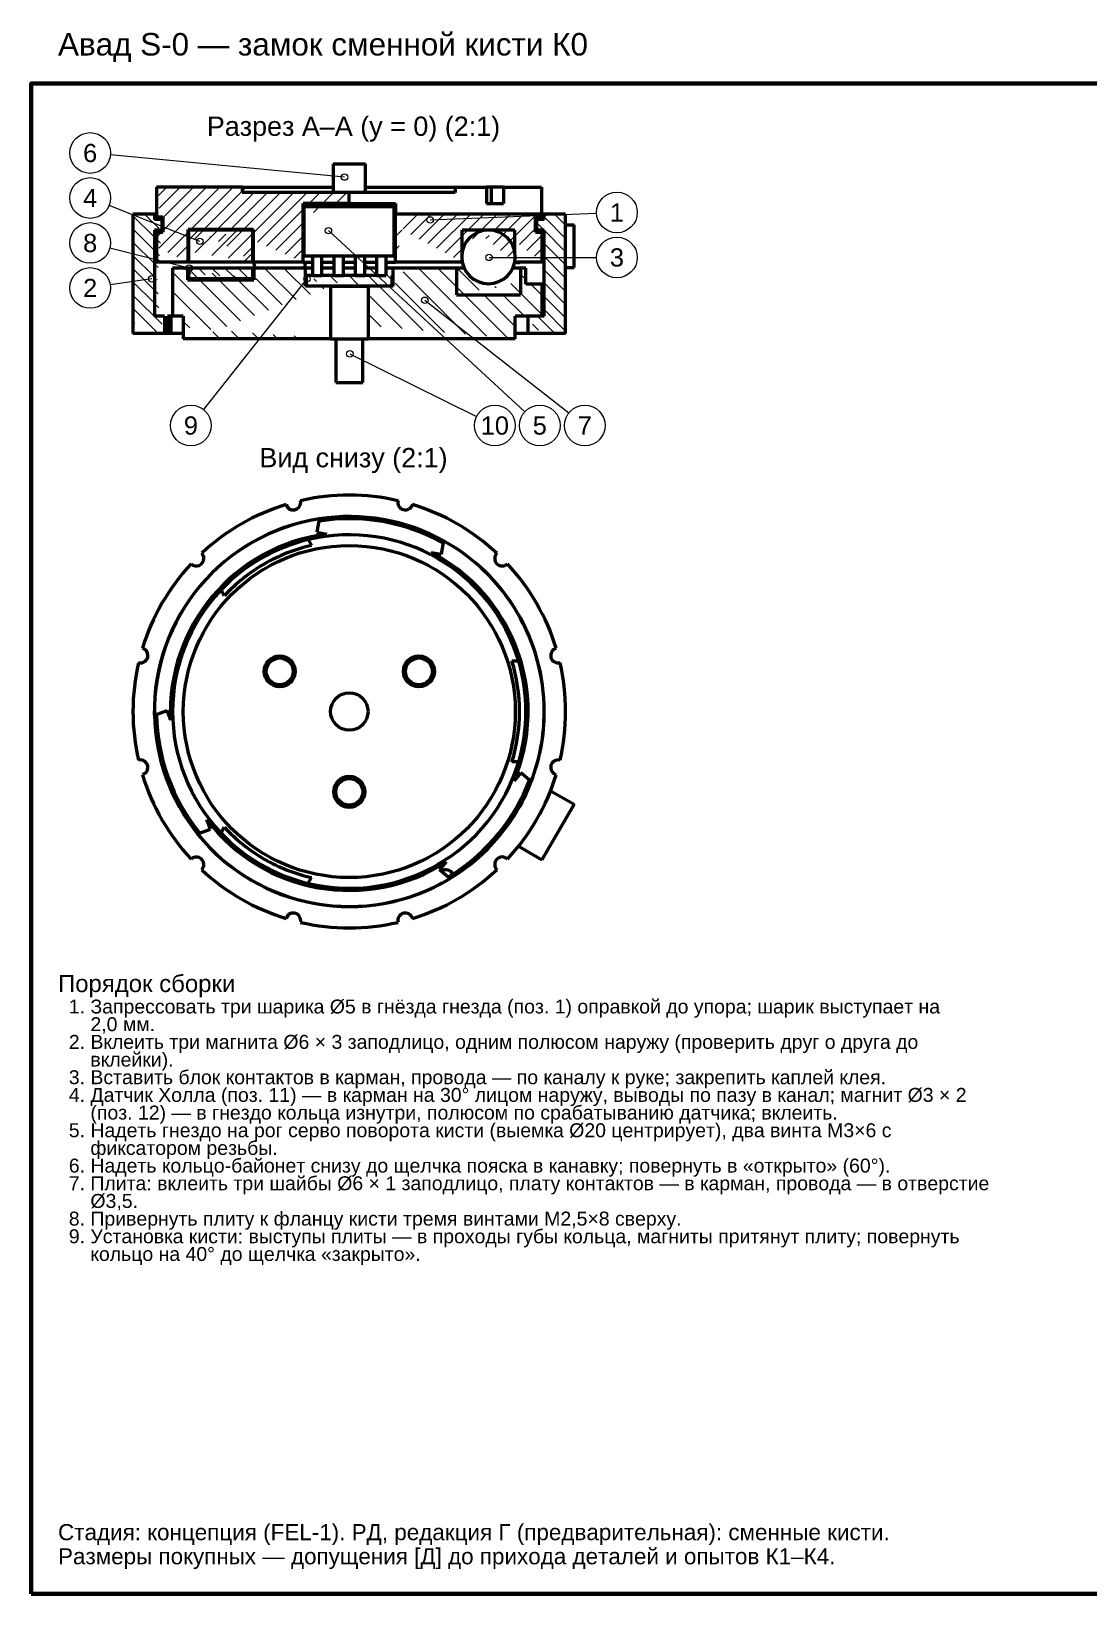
# Model space of a CAD drawing. Header units: millimetres. Extents: x 10 to 208, y 2 to 148.
# Drawn here: x 10 to 108.8, y 2.5 to 148.4 of the extents above; entities that cross this region are included whole.
import ezdxf
from ezdxf.enums import TextEntityAlignment as Align

# ---------------------------------------------------------------- set-up
doc = ezdxf.new("R2010")
doc.units = ezdxf.units.MM
doc.header["$LTSCALE"] = 0.5
for name, color, linetype, lineweight in [('КОНТУР', 7, 'Continuous', 50), ('РАЗМЕРЫ', 5, 'Continuous', 18), ('РАМКА', 7, 'Continuous', 70), ('ТЕКСТ', 7, 'Continuous', 25), ('ШТРИХОВКА', 8, 'Continuous', 9)]:
    doc.layers.add(name, color=color, linetype=linetype, lineweight=lineweight)
doc.styles.add('GOST', font='arial.ttf')

msp = doc.modelspace()

# ---------------------------------------------------------------- hatches: boundary and pattern name
at = {"layer": 'ШТРИХОВКА'}
h = msp.add_hatch(dxfattribs=at)
h.set_pattern_fill('ANSI31', scale=0.275)
h.paths.add_polyline_path([(35.4, 126.8), (34.24, 126.8), (33.08, 126.8), (31.91, 126.8), (35.4, 126.8), (35.4, 127.9), (35.4, 129), (35.4, 130.1), (35.4, 131.2), (39.7, 132.3), (38.63, 132.3), (37.55, 132.3), (36.48, 132.3), (39.7, 132.3), (39.7, 132.8), (39.7, 133.3), (38.7, 133.3), (37.7, 133.3), (36.7, 133.3), (35.7, 133.3), (34.7, 133.3), (33.7, 133.3), (32.7, 133.3), (31.7, 133.3), (30.7, 133.3), (29.7, 133.8), (29.7, 133.55), (29.7, 133.8), (28.7, 133.8), (27.7, 133.8), (26.7, 133.8), (25.7, 133.8), (24.7, 133.8), (23.7, 133.8), (22.7, 133.8), (21.7, 133.8), (21.7, 132.4), (22.3, 131), (22, 131), (22.3, 131), (22.3, 130.3), (22.3, 129.6), (22, 129.6), (21.7, 129.6), (21.7, 128.2), (24.65, 126.8), (23.18, 126.8), (24.65, 126.8), (24.65, 127.82), (24.65, 128.83), (30.75, 129.85), (29.73, 129.85), (28.72, 129.85), (27.7, 129.85), (26.68, 129.85), (25.67, 129.85), (30.75, 126.8), (30.75, 127.82), (30.75, 128.83)])
h = msp.add_hatch(dxfattribs=at)
h.set_pattern_fill('ANSI31', scale=0.275, angle=90)
h.paths.add_polyline_path([(21.5, 120.16), (21.5, 120.16), (22.45, 120.16), (21.97, 120.16), (22.45, 121.76), (22.45, 120.96), (22.45, 121.76), (21.97, 121.76), (21.5, 129.8), (21.5, 128.8), (21.5, 127.79), (21.5, 126.79), (21.5, 125.78), (21.5, 124.78), (21.5, 123.77), (21.5, 122.77), (22.2, 129.8), (21.85, 129.8), (22.2, 130.8), (22.2, 130.3), (22.2, 130.8), (21.85, 130.8), (21.5, 131.3), (21.5, 131.05), (21.5, 131.3), (20.5, 131.3), (19.5, 131.3), (19.5, 130.29), (19.5, 129.28), (19.5, 128.26), (19.5, 127.25), (19.5, 126.24), (19.5, 125.23), (19.5, 124.21), (19.5, 123.2), (19.5, 122.19), (19.5, 121.18), (21.49, 120.16), (20.5, 120.16)])
h = msp.add_hatch(dxfattribs=at)
h.set_pattern_fill('ANSI31', scale=0.275)
h.paths.add_polyline_path([(57.7, 126.8), (57.7, 128.2), (57.7, 129.6), (57.4, 129.6), (57.1, 129.6), (57.1, 130.3), (57.7, 131), (57.4, 131), (57.7, 131), (57.7, 131.15), (57.7, 131.3), (56.65, 131.3), (55.59, 131.3), (54.54, 131.3), (53.48, 131.3), (52.43, 131.3), (51.38, 131.3), (50.32, 131.3), (49.27, 131.3), (48.22, 131.3), (47.16, 131.3), (46.11, 131.3), (45.05, 131.3), (44, 126.8), (44, 127.93), (44, 129.05), (44, 130.18), (50.25, 126.8), (49.21, 126.8), (48.17, 126.8), (47.12, 126.8), (46.08, 126.8), (45.04, 126.8), (50.25, 126.8), (50.25, 127.8), (50.25, 128.8), (55.15, 129.8), (53.93, 129.8), (52.7, 129.8), (51.48, 129.8), (55.15, 126.8), (55.15, 127.8), (55.15, 128.8), (57.7, 126.8), (56.43, 126.8)])
h = msp.add_hatch(dxfattribs=at)
h.set_pattern_fill('ANSI31', scale=0.275, angle=90)
h.paths.add_polyline_path([(59.9, 120.16), (59.9, 121.18), (59.9, 122.19), (59.9, 123.2), (59.9, 124.21), (59.9, 125.23), (59.9, 126.24), (59.9, 127.25), (59.9, 128.26), (59.9, 129.28), (59.9, 130.29), (59.9, 131.3), (58.9, 131.3), (57.9, 130.8), (57.9, 131.05), (57.9, 130.8), (57.55, 130.8), (57.2, 129.8), (57.2, 130.3), (57.9, 129.8), (57.55, 129.8), (57.9, 121.76), (57.9, 122.77), (57.9, 123.77), (57.9, 124.78), (57.9, 125.78), (57.9, 126.79), (57.9, 127.79), (57.9, 128.8), (57.9, 121.76), (57.15, 121.76), (56.4, 120.16), (56.4, 120.96), (57.9, 120.16), (57.15, 120.16), (57.91, 120.16), (57.91, 120.16), (59.9, 120.16), (58.91, 120.16)])
h = msp.add_hatch(dxfattribs=at)
h.set_pattern_fill('ANSI31', scale=0.4)
h.paths.add_polyline_path([(30.7, 126.8), (30.7, 127.8), (30.7, 128.8), (30.7, 129.8), (29.7, 129.8), (28.7, 129.8), (27.7, 129.8), (26.7, 129.8), (25.7, 129.8), (24.7, 129.8), (24.7, 128.8), (24.7, 127.8), (30.7, 126.8), (29.7, 126.8), (28.7, 126.8), (27.7, 126.8), (26.7, 126.8), (25.7, 126.8)])
h = msp.add_hatch(dxfattribs=at)
h.set_pattern_fill('ANSI31', scale=0.4, angle=90)
h.paths.add_polyline_path([(24.6, 126.26), (23.9, 126.26), (23.2, 126.26), (23.2, 125.14), (23.2, 124.01), (23.2, 122.89), (24.2, 121.76), (23.7, 121.76), (24.2, 121.76), (24.2, 120.71), (37.95, 119.66), (36.89, 119.66), (35.83, 119.66), (34.78, 119.66), (33.72, 119.66), (32.66, 119.66), (31.6, 119.66), (30.55, 119.66), (29.49, 119.66), (28.43, 119.66), (27.37, 119.66), (26.32, 119.66), (25.26, 119.66), (37.95, 124.56), (37.95, 123.34), (37.95, 122.11), (37.95, 120.89), (37.95, 124.56), (36.78, 124.56), (35.6, 124.56), (35.6, 125.41), (35.6, 126.26), (34.4, 126.26), (33.2, 126.26), (32, 126.26), (30.8, 126.26), (30.8, 125.71), (24.6, 125.16), (25.63, 125.16), (26.67, 125.16), (27.7, 125.16), (28.73, 125.16), (29.77, 125.16), (24.6, 126.26), (24.6, 125.71)])
h = msp.add_hatch(dxfattribs=at)
h.set_pattern_fill('ANSI31', scale=0.275, angle=90)
h.paths.add_polyline_path([(30.7, 125.26), (30.7, 125.76), (30.7, 126.26), (29.7, 126.26), (28.7, 126.26), (27.7, 126.26), (26.7, 126.26), (25.7, 126.26), (24.7, 126.26), (24.7, 125.76), (30.7, 125.26), (29.7, 125.26), (28.7, 125.26), (27.7, 125.26), (26.7, 125.26), (25.7, 125.26)])
h = msp.add_hatch(dxfattribs=at)
h.set_pattern_fill('ANSI31', scale=0.4, angle=90)
h.paths.add_polyline_path([(43.7, 124.56), (42.7, 124.56), (41.7, 124.56), (40.7, 124.56), (39.7, 124.56), (38.7, 124.56), (37.7, 124.56), (36.7, 124.56), (43.7, 124.56), (43.7, 125.06), (43.7, 125.56), (42.7, 125.56), (41.7, 125.56), (40.7, 125.56), (39.7, 125.56), (38.7, 125.56), (37.7, 125.56), (36.7, 125.56), (35.7, 124.56), (35.7, 125.06)])
h = msp.add_hatch(dxfattribs=at)
h.set_pattern_fill('ANSI31', scale=0.4, angle=90)
h.paths.add_polyline_path([(57.7, 121.76), (57.7, 122.76), (57.7, 123.76), (57.7, 124.76), (56.95, 124.76), (56.2, 124.76), (56.2, 125.51), (56.2, 126.26), (55.95, 126.26), (55.7, 126.26), (55.7, 125.01), (49.7, 123.76), (50.7, 123.76), (51.7, 123.76), (52.7, 123.76), (53.7, 123.76), (54.7, 123.76), (49.7, 126.26), (49.7, 125.01), (49.7, 126.26), (48.52, 126.26), (47.34, 126.26), (46.16, 126.26), (44.98, 126.26), (43.8, 124.56), (43.8, 125.41), (43.8, 124.56), (42.62, 124.56), (41.45, 124.56), (41.45, 123.34), (41.45, 122.11), (41.45, 120.89), (55.2, 119.66), (54.14, 119.66), (53.08, 119.66), (52.03, 119.66), (50.97, 119.66), (49.91, 119.66), (48.85, 119.66), (47.8, 119.66), (46.74, 119.66), (45.68, 119.66), (44.62, 119.66), (43.57, 119.66), (42.51, 119.66), (55.2, 119.66), (55.2, 120.71), (55.6, 121.76), (55.4, 121.76), (56.2, 121.76), (55.9, 121.76), (57.7, 121.76), (56.95, 121.76)])
h = msp.add_hatch(dxfattribs=at)
h.set_pattern_fill('ANSI31', scale=0.275, angle=90)
h.paths.add_polyline_path([(23, 121.76), (22.86, 121.76), (22.73, 121.76), (22.73, 120.96), (23, 120.16), (22.86, 120.16), (23, 121.76), (23, 120.96)])

# ---------------------------------------------------------------- linework, layer by layer
at = {"layer": 'КОНТУР'}
for p, q in [((38.2, 136), (38.2, 133.3)), ((41.2, 133.3), (41.2, 136)), ((29.7, 133.8), (21.7, 133.8)), ((21.7, 133.8), (21.7, 131)), ((29.7, 133.8), (29.7, 133.3)), ((39.7, 133.3), (29.7, 133.3)), ((39.7, 132.3), (39.7, 133.3)), ((49.59, 133.3), (39.7, 133.3)), ((49.59, 133.8), (49.59, 133.3)), ((49.59, 133.8), (52.5, 133.8)), ((52.98, 133.8), (52.5, 133.8)), ((52.5, 133.8), (52.5, 132.3)), ((54.1, 133.8), (52.98, 133.8)), ((52.98, 132.3), (52.98, 133.8)), ((54.1, 133.8), (57.64, 133.8)), ((54.1, 133.8), (54.1, 132.3)), ((57.64, 133.8), (57.64, 131.3)), ((21.5, 131.3), (19.5, 131.3)), ((19.5, 131.3), (19.5, 120.16)), ((21.5, 131.3), (21.5, 130.8)), ((35.4, 126.8), (35.4, 132.3)), ((39.7, 132.3), (35.4, 132.3)), ((35.5, 127.4), (35.5, 132)), ((35.5, 132), (43.9, 132)), ((39.7, 132.3), (44, 132.3)), ((43.9, 127.4), (43.9, 132)), ((44, 132.3), (44, 131.3)), ((57.7, 131.3), (44, 131.3)), ((44, 126.8), (44, 131.3)), ((52.5, 132.3), (54.1, 132.3)), ((57.7, 131), (57.7, 131.3)), ((59.9, 131.3), (57.9, 131.3)), ((57.9, 130.8), (57.9, 131.3)), ((59.9, 120.16), (59.9, 131.3)), ((22.2, 130.8), (21.5, 130.8)), ((22.3, 131), (21.7, 131)), ((22.2, 130.8), (22.2, 129.8)), ((22.3, 131), (22.3, 129.6)), ((24.65, 126.8), (24.65, 129.85)), ((30.75, 129.85), (24.65, 129.85)), ((30.75, 126.8), (30.75, 129.85)), ((57.1, 129.6), (57.1, 131)), ((57.7, 131), (57.1, 131)), ((57.9, 130.8), (57.2, 130.8)), ((57.2, 129.8), (57.2, 130.8)), ((59.9, 130.3), (60.69, 130.3)), ((60.69, 126.3), (60.69, 130.3)), ((21.5, 129.8), (21.5, 121.76)), ((22.2, 129.8), (21.5, 129.8)), ((21.7, 129.6), (21.7, 126.8)), ((22.3, 129.6), (21.7, 129.6)), ((24.7, 129.8), (24.7, 126.8)), ((30.7, 129.8), (24.7, 129.8)), ((30.7, 126.8), (30.7, 129.8)), ((50.25, 126.8), (50.25, 129.8)), ((55.15, 129.8), (50.25, 129.8)), ((55.15, 127.8), (55.15, 129.8)), ((57.7, 129.6), (57.1, 129.6)), ((57.9, 129.8), (57.2, 129.8)), ((57.7, 126.8), (57.7, 129.6)), ((57.9, 121.76), (57.9, 129.8)), ((35.5, 127.4), (43.9, 127.4)), ((36.25, 127.4), (36.25, 125.56)), ((37.15, 125.56), (37.15, 127.4)), ((38.25, 127.4), (38.25, 125.56)), ((39.15, 125.56), (39.15, 127.4)), ((40.25, 127.4), (40.25, 125.56)), ((41.15, 125.56), (41.15, 127.4)), ((42.25, 127.4), (42.25, 125.56)), ((43.15, 125.56), (43.15, 127.4)), ((24.65, 126.8), (21.7, 126.8)), ((23.2, 126.26), (23.2, 121.76)), ((24.6, 126.26), (23.2, 126.26)), ((24.6, 126.26), (24.6, 125.16)), ((30.7, 126.8), (24.7, 126.8)), ((24.7, 126.26), (24.7, 125.26)), ((30.7, 126.26), (24.7, 126.26)), ((30.7, 125.26), (30.7, 126.26)), ((35.4, 126.8), (30.75, 126.8)), ((35.6, 126.26), (30.8, 126.26)), ((30.8, 126.26), (30.8, 125.16)), ((35.4, 126.8), (36.25, 126.8)), ((36.25, 126.26), (35.6, 126.26)), ((35.6, 124.56), (35.6, 126.26)), ((35.7, 124.56), (35.7, 125.56)), ((36.25, 125.56), (35.7, 125.56)), ((37.15, 126.8), (38.25, 126.8)), ((38.25, 126.26), (37.15, 126.26)), ((38.25, 125.56), (37.15, 125.56)), ((39.15, 126.8), (40.25, 126.8)), ((40.25, 126.26), (39.15, 126.26)), ((42.25, 125.56), (39.15, 125.56)), ((41.15, 126.8), (42.25, 126.8)), ((42.25, 126.26), (41.15, 126.26)), ((43.15, 126.8), (44, 126.8)), ((43.8, 126.26), (43.15, 126.26)), ((43.7, 124.56), (43.7, 125.56)), ((49.7, 126.26), (43.8, 126.26)), ((43.8, 124.56), (43.8, 126.26)), ((50.25, 126.8), (44, 126.8)), ((49.7, 126.26), (49.7, 123.76)), ((50.42, 126.26), (49.7, 126.26)), ((55.7, 126.26), (54.98, 126.26)), ((57.7, 126.8), (55.15, 126.8)), ((55.15, 126.8), (55.15, 126.8)), ((56.2, 126.26), (55.7, 126.26)), ((55.7, 126.26), (55.7, 123.76)), ((56.2, 124.76), (56.2, 126.26)), ((59.9, 126.3), (60.69, 126.3)), ((24.6, 125.16), (30.8, 125.16)), ((30.7, 125.26), (24.7, 125.26)), ((37.95, 124.56), (35.6, 124.56)), ((43.7, 124.56), (35.7, 124.56)), ((37.95, 124.56), (37.95, 119.66)), ((43.8, 124.56), (41.45, 124.56)), ((41.45, 124.56), (41.45, 119.66)), ((57.7, 124.76), (56.2, 124.76)), ((57.7, 121.76), (57.7, 124.76)), ((49.7, 123.76), (55.7, 123.76)), ((22.45, 121.76), (21.5, 121.76)), ((22.45, 121.76), (22.45, 120.16)), ((22.73, 121.76), (22.73, 120.16)), ((23, 121.76), (22.73, 121.76)), ((23, 121.76), (23, 120.16)), ((23.02, 121.76), (23.02, 120.16)), ((24.2, 121.76), (23.2, 121.76)), ((24.2, 121.76), (24.2, 119.66)), ((55.2, 119.66), (55.2, 121.76)), ((55.6, 121.76), (55.2, 121.76)), ((56.2, 121.76), (55.6, 121.76)), ((57.7, 121.76), (56.2, 121.76)), ((57.9, 121.76), (56.4, 121.76)), ((56.4, 120.16), (56.4, 121.76)), ((21.49, 120.16), (19.5, 120.16)), ((21.5, 120.16), (21.49, 120.16)), ((22.45, 120.16), (21.5, 120.16)), ((23, 120.16), (22.73, 120.16)), ((37.95, 119.66), (24.2, 119.66)), ((38.45, 119.66), (38.45, 115.56)), ((40.95, 115.56), (40.95, 119.66)), ((55.2, 119.66), (41.45, 119.66)), ((57.9, 120.16), (56.4, 120.16)), ((57.91, 120.16), (57.9, 120.16)), ((59.9, 120.16), (57.91, 120.16)), ((36.88, 102.84), (36.66, 101.6)), ((36.88, 102.86), (36.88, 102.84)), ((35.76, 101.09), (35.86, 100.91)), ((35.86, 100.91), (36.18, 100.37)), ((36.66, 101.6), (37.6, 101.43)), ((48.5, 100.8), (48.28, 99.55)), ((48.5, 100.81), (48.5, 100.8)), ((47.34, 99.71), (48.28, 99.55)), ((27.62, 96.39), (27.72, 96.21)), ((27.72, 96.21), (28.03, 95.67)), ((55.52, 89.56), (54.89, 89.56)), ((55.72, 89.56), (55.52, 89.56)), ((21.5, 84.52), (22.69, 84.95)), ((23.02, 84.06), (22.69, 84.95)), ((21.49, 84.52), (21.5, 84.52)), ((55.52, 80.16), (54.89, 80.16)), ((55.71, 79.13), (55.1, 78.4)), ((55.72, 80.16), (55.52, 80.16)), ((56.68, 78.32), (55.71, 79.13)), ((56.69, 78.31), (56.68, 78.32)), ((58.5, 77.47), (60.69, 76.21)), ((55.48, 76.21), (55.65, 76.11)), ((60.69, 76.21), (57.69, 71.02)), ((26.73, 73.87), (26.4, 74.76)), ((55.09, 75.53), (55.26, 75.43)), ((25.53, 73.43), (25.54, 73.43)), ((25.54, 73.43), (26.73, 73.87)), ((27.62, 73.34), (27.72, 73.52)), ((27.72, 73.52), (28.03, 74.06)), ((55.5, 72.28), (57.69, 71.02)), ((48.74, 70.82), (48.13, 70.09)), ((49.1, 69.28), (48.13, 70.09)), ((35.76, 68.64), (35.86, 68.82)), ((35.86, 68.82), (36.18, 69.36)), ((49.1, 69.27), (49.1, 69.28))]:
    msp.add_line(p, q, dxfattribs=at)
for points in [[(38.2, 136), (38.58, 136), (38.95, 136), (39.33, 136), (39.7, 136), (40.08, 136), (40.45, 136), (40.83, 136), (41.2, 136)], [(29.7, 133.8), (30.55, 133.8), (31.4, 133.8), (32.25, 133.8), (33.1, 133.8), (33.95, 133.8), (34.8, 133.8), (35.65, 133.8), (36.5, 133.8), (37.35, 133.8), (38.2, 133.8)], [(41.2, 133.8), (42.04, 133.8), (42.88, 133.8), (43.72, 133.8), (44.55, 133.8), (45.39, 133.8), (46.23, 133.8), (47.07, 133.8), (47.91, 133.8), (48.75, 133.8), (49.59, 133.8)], [(21.7, 131.3), (21.68, 131.3), (21.65, 131.3), (21.63, 131.3), (21.6, 131.3), (21.58, 131.3), (21.55, 131.3), (21.53, 131.3), (21.5, 131.3)], [(57.9, 131.3), (57.88, 131.3), (57.85, 131.3), (57.83, 131.3), (57.8, 131.3), (57.78, 131.3), (57.75, 131.3), (57.73, 131.3), (57.7, 131.3)], [(21.7, 131), (21.78, 131), (21.85, 131), (21.93, 131), (22, 131), (22.08, 131), (22.15, 131), (22.23, 131), (22.3, 131)], [(22.3, 130.8), (22.29, 130.8), (22.28, 130.8), (22.26, 130.8), (22.25, 130.8), (22.24, 130.8), (22.23, 130.8), (22.21, 130.8), (22.2, 130.8)], [(57.1, 131), (57.18, 131), (57.25, 131), (57.33, 131), (57.4, 131), (57.48, 131), (57.55, 131), (57.63, 131), (57.7, 131)], [(57.2, 130.8), (57.19, 130.8), (57.18, 130.8), (57.16, 130.8), (57.15, 130.8), (57.14, 130.8), (57.13, 130.8), (57.11, 130.8), (57.1, 130.8)], [(21.7, 129.6), (21.78, 129.6), (21.85, 129.6), (21.93, 129.6), (22, 129.6), (22.08, 129.6), (22.15, 129.6), (22.23, 129.6), (22.3, 129.6)], [(22.3, 129.8), (22.29, 129.8), (22.28, 129.8), (22.26, 129.8), (22.25, 129.8), (22.24, 129.8), (22.23, 129.8), (22.21, 129.8), (22.2, 129.8)], [(57.2, 129.8), (57.19, 129.8), (57.18, 129.8), (57.16, 129.8), (57.15, 129.8), (57.14, 129.8), (57.13, 129.8), (57.11, 129.8), (57.1, 129.8)], [(57.1, 129.6), (57.18, 129.6), (57.25, 129.6), (57.33, 129.6), (57.4, 129.6), (57.48, 129.6), (57.55, 129.6), (57.63, 129.6), (57.7, 129.6)], [(24.6, 126.26), (24.61, 126.26), (24.63, 126.26), (24.64, 126.26), (24.65, 126.26), (24.66, 126.26), (24.68, 126.26), (24.69, 126.26), (24.7, 126.26)], [(24.7, 126.8), (24.69, 126.8), (24.69, 126.8), (24.68, 126.8), (24.68, 126.8), (24.67, 126.8), (24.66, 126.8), (24.66, 126.8), (24.65, 126.8)], [(30.75, 126.8), (30.74, 126.8), (30.74, 126.8), (30.73, 126.8), (30.73, 126.8), (30.72, 126.8), (30.71, 126.8), (30.71, 126.8), (30.7, 126.8)], [(30.7, 126.26), (30.71, 126.26), (30.73, 126.26), (30.74, 126.26), (30.75, 126.26), (30.76, 126.26), (30.78, 126.26), (30.79, 126.26), (30.8, 126.26)], [(36.25, 125.56), (36.36, 125.56), (36.48, 125.56), (36.59, 125.56), (36.7, 125.56), (36.81, 125.56), (36.93, 125.56), (37.04, 125.56), (37.15, 125.56)], [(38.25, 125.56), (38.36, 125.56), (38.48, 125.56), (38.59, 125.56), (38.7, 125.56), (38.81, 125.56), (38.93, 125.56), (39.04, 125.56), (39.15, 125.56)], [(40.25, 125.56), (40.36, 125.56), (40.48, 125.56), (40.59, 125.56), (40.7, 125.56), (40.81, 125.56), (40.93, 125.56), (41.04, 125.56), (41.15, 125.56)], [(42.25, 125.56), (42.36, 125.56), (42.48, 125.56), (42.59, 125.56), (42.7, 125.56), (42.81, 125.56), (42.93, 125.56), (43.04, 125.56), (43.15, 125.56)], [(50.25, 126.8), (50.25, 126.8), (50.25, 126.8), (50.25, 126.8), (50.25, 126.8), (50.25, 126.8), (50.25, 126.8), (50.25, 126.8), (50.25, 126.8)], [(55.15, 126.8), (55.15, 126.8), (55.15, 126.8), (55.15, 126.8), (55.15, 126.8), (55.15, 126.8), (55.15, 126.8), (55.15, 126.8), (55.15, 126.8)], [(55.46, 126.75), (55.44, 126.75), (55.41, 126.75), (55.38, 126.76), (55.36, 126.76), (55.33, 126.77), (55.31, 126.78), (55.29, 126.79), (55.26, 126.8)], [(55.65, 126.8), (55.63, 126.79), (55.61, 126.78), (55.58, 126.77), (55.56, 126.76), (55.54, 126.76), (55.51, 126.75), (55.49, 126.75), (55.46, 126.75)], [(37.95, 124.56), (38.39, 124.56), (38.83, 124.56), (39.26, 124.56), (39.7, 124.56), (40.14, 124.56), (40.58, 124.56), (41.01, 124.56), (41.45, 124.56)], [(23.02, 121.76), (23.02, 121.76), (23.01, 121.76), (23.01, 121.76), (23.01, 121.76), (23.01, 121.76), (23, 121.76), (23, 121.76), (23, 121.76)], [(24.2, 121.76), (24.08, 121.76), (23.95, 121.76), (23.83, 121.76), (23.7, 121.76), (23.58, 121.76), (23.45, 121.76), (23.33, 121.76), (23.2, 121.76)], [(56.4, 121.76), (56.25, 121.76), (56.1, 121.76), (55.95, 121.76), (55.8, 121.76), (55.65, 121.76), (55.5, 121.76), (55.35, 121.76), (55.2, 121.76)], [(55.52, 121.76), (55.48, 121.76), (55.44, 121.76), (55.4, 121.76), (55.36, 121.76), (55.32, 121.76), (55.28, 121.76), (55.24, 121.76), (55.2, 121.76)], [(22.73, 120.16), (22.69, 120.16), (22.66, 120.16), (22.62, 120.16), (22.59, 120.16), (22.55, 120.16), (22.52, 120.16), (22.48, 120.16), (22.45, 120.16)], [(23.02, 120.16), (23.02, 120.16), (23.01, 120.16), (23.01, 120.16), (23.01, 120.16), (23.01, 120.16), (23, 120.16), (23, 120.16), (23, 120.16)], [(24.2, 120.16), (24.05, 120.16), (23.9, 120.16), (23.76, 120.16), (23.61, 120.16), (23.46, 120.16), (23.31, 120.16), (23.17, 120.16), (23.02, 120.16)], [(37.95, 119.66), (38.39, 119.66), (38.83, 119.66), (39.26, 119.66), (39.7, 119.66), (40.14, 119.66), (40.58, 119.66), (41.01, 119.66), (41.45, 119.66)], [(56.4, 120.16), (56.25, 120.16), (56.1, 120.16), (55.95, 120.16), (55.8, 120.16), (55.65, 120.16), (55.5, 120.16), (55.35, 120.16), (55.2, 120.16)], [(38.45, 115.56), (38.76, 115.56), (39.08, 115.56), (39.39, 115.56), (39.7, 115.56), (40.01, 115.56), (40.33, 115.56), (40.64, 115.56), (40.95, 115.56)], [(56.16, 77.09), (55.99, 76.75), (55.82, 76.41), (55.64, 76.07), (55.45, 75.74), (55.25, 75.41), (55.05, 75.09), (54.84, 74.77), (54.63, 74.46)], [(54.63, 74.46), (54.7, 74.56), (54.77, 74.66), (54.84, 74.77), (54.91, 74.87), (54.98, 74.98), (55.05, 75.09), (55.12, 75.19), (55.18, 75.3)]]:
    msp.add_lwpolyline(points, dxfattribs=at)
for centre, radius in [((39.7, 84.86), 15.5), ((33.2, 88.61), 1.45), ((33.2, 88.61), 1.25), ((46.2, 88.61), 1.45), ((46.2, 88.61), 1.25), ((39.7, 84.86), 1.75), ((39.7, 77.36), 1.45), ((39.7, 77.36), 1.25)]:
    msp.add_circle(centre, radius, dxfattribs=at)
for centre, radius, start, end in [((52.7, 127.3), 2.5, 90, 270), ((52.7, 127.3), 2.5, 270, 90), ((33.2, 127.3), 2.5, 191.537, 204.4698), ((33.2, 127.3), 2.5, 335.5302, 348.463), ((39.7, 84.86), 20.2, 76.9856, 103.0144), ((39.7, 84.86), 20.2, 106.9856, 133.0144), ((34.47, 104.38), 0.7, 195.9928, 0), ((34.47, 104.38), 0.7, 0, 14.0072), ((44.93, 104.38), 0.7, 165.9928, 344.0072), ((39.7, 84.86), 20.2, 46.9856, 73.0144), ((39.7, 84.86), 18.21, 98.9049, 181.0951), ((39.7, 84.86), 18.2, 98.9157, 181.0843), ((39.7, 84.86), 18, 60.866, 99.134), ((39.7, 84.86), 18.2, 61.0843, 98.9157), ((39.7, 84.86), 16.7, 97.2365, 182.7635), ((39.7, 84.86), 16.5, 103.4502, 136.5498), ((39.7, 84.86), 16.5, 16.5498, 103.4502), ((39.7, 84.86), 18.21, 0, 61.0951), ((39.7, 84.86), 18.2, 0, 61.0843), ((25.42, 99.15), 0.7, 0, 44.0072), ((39.7, 84.86), 15.9, 102.8066, 120), ((39.7, 84.86), 16.7, 0, 62.7635), ((53.98, 99.15), 0.7, 135.9928, 314.0072), ((39.7, 84.86), 20.2, 136.9856, 163.0144), ((25.42, 99.15), 0.7, 225.9928, 0), ((39.7, 84.86), 15.9, 120, 137.1934), ((39.7, 84.86), 20.2, 16.9856, 43.0144), ((39.7, 84.86), 16.5, 136.5498, 223.4502), ((20.19, 90.09), 0.7, 0, 74.0072), ((59.21, 90.09), 0.7, 105.9928, 284.0072), ((39.7, 84.86), 20.2, 166.9856, 193.0144), ((20.19, 90.09), 0.7, 255.9928, 0), ((39.7, 84.86), 15.9, 0, 17.1934), ((39.7, 84.86), 16.5, 0, 16.5498), ((39.7, 84.86), 20.2, 0, 13.0144), ((39.7, 84.86), 15.9, 342.8066, 0), ((39.7, 84.86), 16.7, 337.2365, 0), ((39.7, 84.86), 16.5, 343.4502, 0), ((39.7, 84.86), 18.2, 338.9157, 0), ((39.7, 84.86), 18.21, 338.9049, 0), ((39.7, 84.86), 20.2, 346.9856, 0), ((39.7, 84.86), 18.2, 181.0843, 218.9157), ((39.7, 84.86), 18, 180.866, 219.134), ((20.19, 79.64), 0.7, 0, 104.0072), ((59.21, 79.64), 0.7, 75.9928, 254.0072), ((20.19, 79.64), 0.7, 285.9928, 0), ((39.7, 84.86), 20.2, 196.9856, 223.0144), ((39.7, 84.86), 16.5, 256.5498, 343.4502), ((39.7, 84.86), 20.2, 316.9856, 343.0144), ((39.7, 84.86), 18.2, 301.0843, 338.9157), ((39.7, 84.86), 18, 302.5467, 339.134), ((39.7, 84.86), 16.7, 217.2365, 302.7635), ((39.7, 84.86), 18.21, 218.9049, 301.0951), ((39.7, 84.86), 18.2, 218.9157, 301.0843), ((39.7, 84.86), 16.5, 223.4502, 256.5498), ((39.7, 84.86), 15.9, 222.8066, 240), ((25.42, 70.58), 0.7, 0, 134.0072), ((25.42, 70.58), 0.7, 315.9928, 0), ((39.7, 84.86), 20.2, 226.9856, 253.0144), ((39.7, 84.86), 15.9, 240, 257.1934), ((39.7, 84.86), 20.2, 286.9856, 313.0144), ((48.7, 69.28), 0.8, 31.2733, 121.3097), ((53.98, 70.58), 0.7, 45.9928, 224.0072), ((39.7, 84.86), 18, 300.866, 302.5467), ((34.47, 65.35), 0.7, 0, 164.0072), ((44.93, 65.35), 0.7, 15.9928, 194.0072), ((34.47, 65.35), 0.7, 345.9928, 0), ((39.7, 84.86), 20.2, 256.9856, 283.0144)]:
    msp.add_arc(centre, radius, start, end, dxfattribs=at)
at = {"layer": 'РАЗМЕРЫ'}
for p, q in [((39.25, 134.75), (17.39, 136.82)), ((25.75, 128.75), (17.27, 132.1)), ((47.25, 130.75), (62.79, 131.37)), ((37.75, 129.75), (56.09, 112.85)), ((24.75, 126.25), (17.34, 128.13)), ((52.75, 127.25), (62.79, 127.25)), ((21.25, 125.25), (17.38, 124.68)), ((35.75, 125.25), (26.09, 113.05)), ((46.75, 123.25), (60.19, 112.74)), ((39.75, 118.25), (51.58, 112.41))]:
    msp.add_line(p, q, dxfattribs=at)
for centre, radius in [((15.5, 137), 1.9), ((15.5, 132.8), 1.9), ((39.25, 134.75), 0.3), ((64.69, 131.45), 1.9), ((15.5, 128.6), 1.9), ((37.75, 129.75), 0.3), ((47.25, 130.75), 0.3), ((25.75, 128.75), 0.3), ((64.69, 127.25), 1.9), ((52.75, 127.25), 0.3), ((15.5, 124.4), 1.9), ((21.25, 125.25), 0.3), ((24.75, 126.25), 0.3), ((35.75, 125.25), 0.3), ((46.75, 123.25), 0.3), ((39.75, 118.25), 0.3), ((24.91, 111.56), 1.9), ((53.29, 111.56), 1.9), ((57.49, 111.56), 1.9), ((61.69, 111.56), 1.9)]:
    msp.add_circle(centre, radius, dxfattribs=at)
at = {"layer": 'РАМКА', "lineweight": 70}
msp.add_lwpolyline([(10, 2.5), (207.5, 2.5), (207.5, 143.5), (10, 143.5), (10, 2.5)], dxfattribs=at)

# ---------------------------------------------------------------- texts
at = {"layer": 'ТЕКСТ', "style": 'GOST'}
for s, height, p in [('Авад S-0 — замок сменной кисти К0', 2.1, (12.5, 146.1)), ('Порядок сборки', 1.6, (12.5, 58.67)), ('  1. Запрессовать три шарика Ø5 в гнёзда гнезда (поз. 1) оправкой до упора; шарик выступает на', 1.3, (12.5, 56.67)), ('      2,0 мм.', 1.3, (12.5, 55.02)), ('  2. Вклеить три магнита Ø6 × 3 заподлицо, одним полюсом наружу (проверить друг о друга до', 1.3, (12.5, 53.37)), ('      вклейки).', 1.3, (12.5, 51.72)), ('  3. Вставить блок контактов в карман, провода — по каналу к руке; закрепить каплей клея.', 1.3, (12.5, 50.07)), ('  4. Датчик Холла (поз. 11) — в карман на 30° лицом наружу, выводы по пазу в канал; магнит Ø3 × 2', 1.3, (12.5, 48.42)), ('      (поз. 12) — в гнездо кольца изнутри, полюсом по срабатыванию датчика; вклеить.', 1.3, (12.5, 46.77)), ('  5. Надеть гнездо на рог серво поворота кисти (выемка Ø20 центрирует), два винта M3×6 с', 1.3, (12.5, 45.12)), ('      фиксатором резьбы.', 1.3, (12.5, 43.47)), ('  6. Надеть кольцо-байонет снизу до щелчка пояска в канавку; повернуть в «открыто» (60°).', 1.3, (12.5, 41.82)), ('  7. Плита: вклеить три шайбы Ø6 × 1 заподлицо, плату контактов — в карман, провода — в отверстие', 1.3, (12.5, 40.17)), ('      Ø3,5.', 1.3, (12.5, 38.52)), ('  8. Привернуть плиту к фланцу кисти тремя винтами M2,5×8 сверху.', 1.3, (12.5, 36.87)), ('  9. Установка кисти: выступы плиты — в проходы губы кольца, магниты притянут плиту; повернуть', 1.3, (12.5, 35.22)), ('      кольцо на 40° до щелчка «закрыто».', 1.3, (12.5, 33.57)), ('Стадия: концепция (FEL-1). РД, редакция Г (предварительная): сменные кисти.', 1.5, (12.5, 7.5)), ('Размеры покупных — допущения [Д] до прихода деталей и опытов К1–К4.', 1.5, (12.5, 5.25))]:
    msp.add_text(s, height=height, dxfattribs=at).set_placement(p)
for s, height, p in [('Разрез А–А (y = 0) (2:1)', 1.8, (40.09, 139.5)), ('6', 1.7, (15.5, 137)), ('4', 1.7, (15.5, 132.8)), ('1', 1.7, (64.69, 131.45)), ('8', 1.7, (15.5, 128.6)), ('3', 1.7, (64.69, 127.25)), ('2', 1.7, (15.5, 124.4)), ('9', 1.7, (24.91, 111.56)), ('10', 1.7, (53.29, 111.56)), ('5', 1.7, (57.49, 111.56)), ('7', 1.7, (61.69, 111.56)), ('Вид снизу (2:1)', 1.8, (40.09, 108.56))]:
    msp.add_text(s, height=height, dxfattribs=at).set_placement(p, align=Align.MIDDLE_CENTER)

doc.saveas('drawing.dxf')
